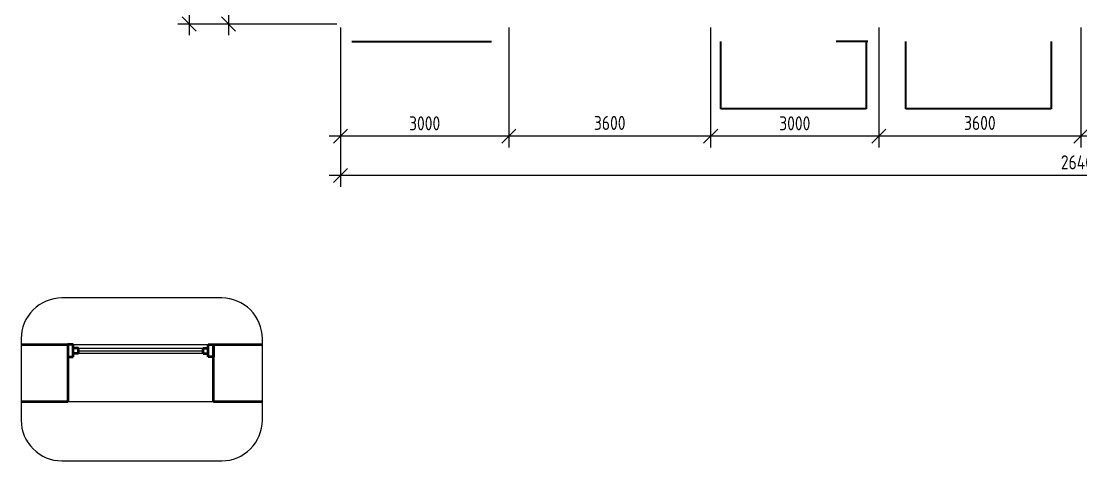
# Model space of a CAD drawing. Header units: millimetres. Extents: x 4150491 to 4182785, y 3281201 to 3301185.
# Drawn here: x 4150491 to 4169385, y 3281201 to 3289035 of the extents above; entities that cross this region are included whole.
import ezdxf

# ---------------------------------------------------------------- set-up
doc = ezdxf.new("R2010")
doc.units = ezdxf.units.MM
for name, color, linetype, lineweight in [('размеры', 5, 'Continuous', 35), ('СПДС_ОКНА', 142, 'Continuous', 35), ('СПДС_РАЗМЕРЫ', 152, 'Continuous', 25), ('СПДС_СТЕНЫ', 12, 'Continuous', 50)]:
    doc.layers.add(name, color=color, linetype=linetype, lineweight=lineweight)
doc.layers.add('СПДС_НЕПЕЧАТНЫЙ', color=254, linetype='Continuous', plot=False)
doc.styles.add('ГОСТ 2.304', font='CS_Gost2304.shx')
doc.dimstyles.new('СПДС', dxfattribs={"dimscale": 100, "dimtxt": 2.5, "dimasz": 2.5, "dimexe": 2, "dimexo": 0.625, "dimgap": 1, "dimtad": 1, "dimdec": 0, "dimtxsty": 'ГОСТ 2.304', "dimblk": 'OBLIQUE', "dimblk1": 'OBLIQUE', "dimblk2": 'OBLIQUE', "dimcen": 2.5, "dimdle": 2, "dimadec": 0, "dimazin": 2, "dimtfac": 0.75, "dimtdec": 4, "dimtmove": 1, "dimatfit": 3, "dimfxl": 1, "dimtfill": 1, "dimtolj": 1, "dimarcsym": 1})

# ---------------------------------------------------------------- blocks, each defined once
blk = doc.blocks.new('_Oblique')
at = {"color": 0, "linetype": 'ByBlock', "lineweight": -2}
blk.add_line((-0.5, -0.5), (0.5, 0.5), dxfattribs=at)
blk = doc.blocks.new('*D11')
at = {"layer": 'Defpoints', "color": 0}
for p in [(4156185, 3300985), (4153485, 3288985), (4156185, 3288985)]:
    blk.add_point(p, dxfattribs=at)
at = {"layer": 'СПДС_РАЗМЕРЫ', "color": 0, "lineweight": -2}
for p, q in [((4153485, 3301185), (4153485, 3288785)), ((4156122, 3300985), (4153285, 3300985)), ((4156122, 3288985), (4153285, 3288985))]:
    blk.add_line(p, q, dxfattribs=at)
at = {"layer": 'СПДС_РАЗМЕРЫ', "color": 0, "lineweight": -2, "xscale": 250, "yscale": 250, "zscale": 250}
for p, rotation in [((4153485, 3300985), 90), ((4153485, 3288985), 270)]:
    blk.add_blockref('_Oblique', p, dxfattribs=dict(at, rotation=rotation))
at = {"layer": 'СПДС_РАЗМЕРЫ', "color": 0, "lineweight": 25, "insert": (4153250, 3294985), "char_height": 250, "attachment_point": 5, "rotation": 90, "style": 'ГОСТ 2.304', "bg_fill": 3, "box_fill_scale": 1.1, "bg_fill_color": 256, "bg_fill_true_color": 13158600, "bg_fill_transparency": 0}
blk.add_mtext('\\A1;12000', dxfattribs=at)
blk = doc.blocks.new('*D12')
at = {"layer": 'Defpoints', "color": 0}
for p in [(4156185, 3290185), (4154185, 3288985), (4156185, 3288985)]:
    blk.add_point(p, dxfattribs=at)
at = {"layer": 'СПДС_РАЗМЕРЫ', "color": 0, "lineweight": -2}
for p, q in [((4154185, 3290385), (4154185, 3288785)), ((4156122, 3290185), (4153985, 3290185)), ((4156122, 3288985), (4153985, 3288985))]:
    blk.add_line(p, q, dxfattribs=at)
at = {"layer": 'СПДС_РАЗМЕРЫ', "color": 0, "lineweight": -2, "xscale": 250, "yscale": 250, "zscale": 250}
for p, rotation in [((4154185, 3290185), 90), ((4154185, 3288985), 270)]:
    blk.add_blockref('_Oblique', p, dxfattribs=dict(at, rotation=rotation))
at = {"layer": 'СПДС_РАЗМЕРЫ', "color": 0, "lineweight": 25, "insert": (4153950, 3289585), "char_height": 250, "attachment_point": 5, "rotation": 90, "style": 'ГОСТ 2.304', "bg_fill": 3, "box_fill_scale": 1.1, "bg_fill_color": 256, "bg_fill_true_color": 13158600, "bg_fill_transparency": 0}
blk.add_mtext('\\A1;1200', dxfattribs=at)
blk = doc.blocks.new('*D16')
at = {"layer": 'Defpoints', "color": 0}
for p in [(4156185, 3288985), (4182585, 3288985), (4156185, 3286285)]:
    blk.add_point(p, dxfattribs=at)
at = {"layer": 'СПДС_РАЗМЕРЫ', "color": 0, "lineweight": -2}
for p, q in [((4156185, 3288922), (4156185, 3286085)), ((4182585, 3288922), (4182585, 3286085)), ((4182785, 3286285), (4155985, 3286285))]:
    blk.add_line(p, q, dxfattribs=at)
at = {"layer": 'СПДС_РАЗМЕРЫ', "color": 0, "lineweight": -2, "xscale": 250, "yscale": 250, "zscale": 250, "rotation": 180}
blk.add_blockref('_Oblique', (4156185, 3286285), dxfattribs=at)
at = {"layer": 'СПДС_РАЗМЕРЫ', "color": 0, "lineweight": -2, "xscale": 250, "yscale": 250, "zscale": 250}
blk.add_blockref('_Oblique', (4182585, 3286285), dxfattribs=at)
at = {"layer": 'СПДС_РАЗМЕРЫ', "color": 0, "lineweight": 25, "insert": (4169385, 3286520), "char_height": 250, "attachment_point": 5, "style": 'ГОСТ 2.304', "bg_fill": 3, "box_fill_scale": 1.1, "bg_fill_color": 256, "bg_fill_true_color": 13158600, "bg_fill_transparency": 0}
blk.add_mtext('\\A1;26400', dxfattribs=at)
blk = doc.blocks.new('*D17')
at = {"layer": 'Defpoints', "color": 0}
for p in [(4156185, 3288985), (4159185, 3288985), (4156185, 3286985)]:
    blk.add_point(p, dxfattribs=at)
at = {"layer": 'СПДС_РАЗМЕРЫ', "color": 0, "lineweight": -2}
for p, q in [((4156185, 3288922), (4156185, 3286785)), ((4159185, 3288922), (4159185, 3286785)), ((4159385, 3286985), (4155985, 3286985))]:
    blk.add_line(p, q, dxfattribs=at)
at = {"layer": 'СПДС_РАЗМЕРЫ', "color": 0, "lineweight": -2, "xscale": 250, "yscale": 250, "zscale": 250, "rotation": 180}
blk.add_blockref('_Oblique', (4156185, 3286985), dxfattribs=at)
at = {"layer": 'СПДС_РАЗМЕРЫ', "color": 0, "lineweight": -2, "xscale": 250, "yscale": 250, "zscale": 250}
blk.add_blockref('_Oblique', (4159185, 3286985), dxfattribs=at)
at = {"layer": 'СПДС_РАЗМЕРЫ', "color": 0, "lineweight": 25, "insert": (4157685, 3287215), "char_height": 250, "attachment_point": 5, "style": 'ГОСТ 2.304', "bg_fill": 3, "box_fill_scale": 1.1, "bg_fill_color": 256, "bg_fill_true_color": 13158600, "bg_fill_transparency": 0}
blk.add_mtext('\\A1;3000', dxfattribs=at)
blk = doc.blocks.new('*D18')
at = {"layer": 'Defpoints', "color": 0}
for p in [(4159185, 3288985), (4162785, 3288985), (4159185, 3286985)]:
    blk.add_point(p, dxfattribs=at)
at = {"layer": 'СПДС_РАЗМЕРЫ', "color": 0, "lineweight": -2}
for p, q in [((4159185, 3288922), (4159185, 3286785)), ((4162785, 3288922), (4162785, 3286785)), ((4162985, 3286985), (4158985, 3286985))]:
    blk.add_line(p, q, dxfattribs=at)
at = {"layer": 'СПДС_РАЗМЕРЫ', "color": 0, "lineweight": -2, "xscale": 250, "yscale": 250, "zscale": 250, "rotation": 180}
blk.add_blockref('_Oblique', (4159185, 3286985), dxfattribs=at)
at = {"layer": 'СПДС_РАЗМЕРЫ', "color": 0, "lineweight": -2, "xscale": 250, "yscale": 250, "zscale": 250}
blk.add_blockref('_Oblique', (4162785, 3286985), dxfattribs=at)
at = {"layer": 'СПДС_РАЗМЕРЫ', "color": 0, "lineweight": 25, "insert": (4160985, 3287222), "char_height": 250, "attachment_point": 5, "style": 'ГОСТ 2.304', "bg_fill": 3, "box_fill_scale": 1.1, "bg_fill_color": 256, "bg_fill_true_color": 13158600, "bg_fill_transparency": 0}
blk.add_mtext('\\A1;3600', dxfattribs=at)
blk = doc.blocks.new('*D19')
at = {"layer": 'Defpoints', "color": 0}
for p in [(4162785, 3288985), (4165785, 3288985), (4162785, 3286985)]:
    blk.add_point(p, dxfattribs=at)
at = {"layer": 'СПДС_РАЗМЕРЫ', "color": 0, "lineweight": -2}
for p, q in [((4162785, 3288922), (4162785, 3286785)), ((4165785, 3288922), (4165785, 3286785)), ((4165985, 3286985), (4162585, 3286985))]:
    blk.add_line(p, q, dxfattribs=at)
at = {"layer": 'СПДС_РАЗМЕРЫ', "color": 0, "lineweight": -2, "xscale": 250, "yscale": 250, "zscale": 250, "rotation": 180}
blk.add_blockref('_Oblique', (4162785, 3286985), dxfattribs=at)
at = {"layer": 'СПДС_РАЗМЕРЫ', "color": 0, "lineweight": -2, "xscale": 250, "yscale": 250, "zscale": 250}
blk.add_blockref('_Oblique', (4165785, 3286985), dxfattribs=at)
at = {"layer": 'СПДС_РАЗМЕРЫ', "color": 0, "lineweight": 25, "insert": (4164285, 3287215), "char_height": 250, "attachment_point": 5, "style": 'ГОСТ 2.304', "bg_fill": 3, "box_fill_scale": 1.1, "bg_fill_color": 256, "bg_fill_true_color": 13158600, "bg_fill_transparency": 0}
blk.add_mtext('\\A1;3000', dxfattribs=at)
blk = doc.blocks.new('*D20')
at = {"layer": 'Defpoints', "color": 0}
for p in [(4165785, 3288985), (4169385, 3288985), (4165785, 3286985)]:
    blk.add_point(p, dxfattribs=at)
at = {"layer": 'СПДС_РАЗМЕРЫ', "color": 0, "lineweight": -2}
for p, q in [((4165785, 3288922), (4165785, 3286785)), ((4169385, 3288922), (4169385, 3286785)), ((4169585, 3286985), (4165585, 3286985))]:
    blk.add_line(p, q, dxfattribs=at)
at = {"layer": 'СПДС_РАЗМЕРЫ', "color": 0, "lineweight": -2, "xscale": 250, "yscale": 250, "zscale": 250, "rotation": 180}
blk.add_blockref('_Oblique', (4165785, 3286985), dxfattribs=at)
at = {"layer": 'СПДС_РАЗМЕРЫ', "color": 0, "lineweight": -2, "xscale": 250, "yscale": 250, "zscale": 250}
blk.add_blockref('_Oblique', (4169385, 3286985), dxfattribs=at)
at = {"layer": 'СПДС_РАЗМЕРЫ', "color": 0, "lineweight": 25, "insert": (4167585, 3287222), "char_height": 250, "attachment_point": 5, "style": 'ГОСТ 2.304', "bg_fill": 3, "box_fill_scale": 1.1, "bg_fill_color": 256, "bg_fill_true_color": 13158600, "bg_fill_transparency": 0}
blk.add_mtext('\\A1;3600', dxfattribs=at)
blk = doc.blocks.new('*D21')
at = {"layer": 'Defpoints', "color": 0}
for p in [(4169385, 3288985), (4172985, 3288985), (4169385, 3286985)]:
    blk.add_point(p, dxfattribs=at)
at = {"layer": 'СПДС_РАЗМЕРЫ', "color": 0, "lineweight": -2}
for p, q in [((4169385, 3288922), (4169385, 3286785)), ((4172985, 3288922), (4172985, 3286785)), ((4173185, 3286985), (4169185, 3286985))]:
    blk.add_line(p, q, dxfattribs=at)
at = {"layer": 'СПДС_РАЗМЕРЫ', "color": 0, "lineweight": -2, "xscale": 250, "yscale": 250, "zscale": 250, "rotation": 180}
blk.add_blockref('_Oblique', (4169385, 3286985), dxfattribs=at)
at = {"layer": 'СПДС_РАЗМЕРЫ', "color": 0, "lineweight": -2, "xscale": 250, "yscale": 250, "zscale": 250}
blk.add_blockref('_Oblique', (4172985, 3286985), dxfattribs=at)
at = {"layer": 'СПДС_РАЗМЕРЫ', "color": 0, "lineweight": 25, "insert": (4171185, 3287222), "char_height": 250, "attachment_point": 5, "style": 'ГОСТ 2.304', "bg_fill": 3, "box_fill_scale": 1.1, "bg_fill_color": 256, "bg_fill_true_color": 13158600, "bg_fill_transparency": 0}
blk.add_mtext('\\A1;3600', dxfattribs=at)

msp = doc.modelspace()

# ---------------------------------------------------------------- linework, layer by layer
at = {"layer": 'СПДС_НЕПЕЧАТНЫЙ', "linetype": 'Continuous', "lineweight": 25, "ltscale": 50}
msp.add_lwpolyline([(4151216.5, 3284102.5, 0.414214), (4150491.1, 3283377), (4150491.1, 3281926.2, 0.414214), (4151216.5, 3281200.7), (4154066.5, 3281200.7, 0.414214), (4154792, 3281926.2), (4154792, 3283377, 0.414214), (4154066.5, 3284102.5)], format="xyb", close=True, dxfattribs=at)
at = {"layer": 'СПДС_ОКНА', "color": 142, "linetype": 'Continuous', "lineweight": 50}
for p, q in [((4151417.9, 3283272.6), (4151322.9, 3283272.6)), ((4151322.9, 3283272.6), (4151322.9, 3283050.6)), ((4151417.9, 3283050.6), (4151417.9, 3283272.6)), ((4151512.9, 3283209.1), (4151417.9, 3283209.1)), ((4151512.9, 3283114.1), (4151512.9, 3283209.1)), ((4153732.9, 3283209.1), (4153827.9, 3283209.1)), ((4153732.9, 3283114.1), (4153732.9, 3283209.1)), ((4153827.9, 3283272.6), (4153922.9, 3283272.6)), ((4153827.9, 3283050.6), (4153827.9, 3283272.6)), ((4153922.9, 3283272.6), (4153922.9, 3283050.6)), ((4151322.9, 3283050.6), (4151417.9, 3283050.6)), ((4151512.9, 3283114.1), (4151417.9, 3283114.1)), ((4153732.9, 3283114.1), (4153827.9, 3283114.1)), ((4153922.9, 3283050.6), (4153827.9, 3283050.6))]:
    msp.add_line(p, q, dxfattribs=at)
at = {"layer": 'СПДС_ОКНА', "color": 142, "linetype": 'Continuous', "lineweight": 25}
for p, q in [((4151322.9, 3283271.6), (4153922.9, 3283271.6)), ((4151512.9, 3283209.1), (4153732.9, 3283209.1)), ((4151512.9, 3283161.6), (4153732.9, 3283161.6)), ((4153732.9, 3283114.1), (4151512.9, 3283114.1)), ((4153922.9, 3282251.6), (4151322.9, 3282251.6))]:
    msp.add_line(p, q, dxfattribs=at)
at = {"layer": 'СПДС_СТЕНЫ', "color": 12, "linetype": 'Continuous', "lineweight": 50}
for p, q in [((4150491.1, 3283271.6), (4151322.9, 3283271.6)), ((4151322.9, 3283271.6), (4151322.9, 3282251.6)), ((4153922.9, 3282251.6), (4153922.9, 3283271.6)), ((4153922.9, 3283271.6), (4154792, 3283271.6)), ((4151322.9, 3282251.6), (4150491.1, 3282251.6)), ((4154792, 3282251.6), (4153922.9, 3282251.6))]:
    msp.add_line(p, q, dxfattribs=at)

# ---------------------------------------------------------------- dimensions: what is measured, and where the dimension line sits
at = {"layer": 'СПДС_РАЗМЕРЫ', "lineweight": 25}
dim = msp.add_linear_dim(base=(4153485, 3288985), p1=(4156185, 3300985), p2=(4156185, 3288985), angle=270, dimstyle='СПДС', override={"dimscale": 100}, dxfattribs=at)
dim.commit()
dim.dimension.update_dxf_attribs({"geometry": '*D11', "text_midpoint": (4153250.3, 3294985)})

# ---------------------------------------------------------------- next in the draw order: dimensions: what is measured, and where the dimension line sits
dim = msp.add_linear_dim(base=(4154185, 3288985), p1=(4156185, 3290185), p2=(4156185, 3288985), angle=270, dimstyle='СПДС', override={"dimscale": 100}, dxfattribs=at)
dim.commit()
dim.dimension.update_dxf_attribs({"geometry": '*D12', "text_midpoint": (4153950.3, 3289585)})

# ---------------------------------------------------------------- next in the draw order: dimensions: what is measured, and where the dimension line sits
dim = msp.add_linear_dim(base=(4156185, 3286285), p1=(4182585, 3288985), p2=(4156185, 3288985), dimstyle='СПДС', override={"dimscale": 100}, dxfattribs=at)
dim.commit()
dim.dimension.update_dxf_attribs({"geometry": '*D16', "text_midpoint": (4169385, 3286519.7)})

# ---------------------------------------------------------------- next in the draw order: dimensions: what is measured, and where the dimension line sits
dim = msp.add_linear_dim(base=(4156185, 3286985), p1=(4159185, 3288985), p2=(4156185, 3288985), dimstyle='СПДС', override={"dimscale": 100}, dxfattribs=at)
dim.commit()
dim.dimension.update_dxf_attribs({"geometry": '*D17', "text_midpoint": (4157685, 3287215.2)})

# ---------------------------------------------------------------- next in the draw order: linework, layer by layer
at = {"layer": 'размеры', "ltscale": 50}
for q in [(4156385, 3288675), (4158875, 3288675)]:
    msp.add_line((4156385, 3288675), q, dxfattribs=at)

# ---------------------------------------------------------------- next in the draw order: dimensions: what is measured, and where the dimension line sits
at = {"layer": 'СПДС_РАЗМЕРЫ', "lineweight": 25}
dim = msp.add_linear_dim(base=(4159185, 3286985), p1=(4162785, 3288985), p2=(4159185, 3288985), dimstyle='СПДС', override={"dimscale": 100}, dxfattribs=at)
dim.commit()
dim.dimension.update_dxf_attribs({"geometry": '*D18', "text_midpoint": (4160985, 3287222.4)})

# ---------------------------------------------------------------- next in the draw order: dimensions: what is measured, and where the dimension line sits
dim = msp.add_linear_dim(base=(4162785, 3286985), p1=(4165785, 3288985), p2=(4162785, 3288985), dimstyle='СПДС', override={"dimscale": 100}, dxfattribs=at)
dim.commit()
dim.dimension.update_dxf_attribs({"geometry": '*D19', "text_midpoint": (4164285, 3287215.2)})

# ---------------------------------------------------------------- next in the draw order: linework, layer by layer
at = {"layer": 'размеры', "ltscale": 50}
msp.add_line((4162965, 3287475), (4162965, 3288675), dxfattribs=at)

# ---------------------------------------------------------------- next in the draw order: dimensions: what is measured, and where the dimension line sits
at = {"layer": 'СПДС_РАЗМЕРЫ', "lineweight": 25}
dim = msp.add_linear_dim(base=(4165785, 3286985), p1=(4169385, 3288985), p2=(4165785, 3288985), dimstyle='СПДС', override={"dimscale": 100}, dxfattribs=at)
dim.commit()
dim.dimension.update_dxf_attribs({"geometry": '*D20', "text_midpoint": (4167585, 3287222.4)})

# ---------------------------------------------------------------- next in the draw order: linework, layer by layer
at = {"layer": 'размеры', "ltscale": 50}
for p, q in [((4165585, 3288675), (4165025, 3288675)), ((4165555, 3288675), (4165555, 3287475)), ((4166265.9, 3287475), (4166265.9, 3288675)), ((4168855.9, 3288675), (4168855.9, 3287475)), ((4165555, 3287475), (4162965, 3287475)), ((4168855.9, 3287475), (4166265.9, 3287475))]:
    msp.add_line(p, q, dxfattribs=at)

# ---------------------------------------------------------------- next in the draw order: dimensions: what is measured, and where the dimension line sits
at = {"layer": 'СПДС_РАЗМЕРЫ', "lineweight": 25}
dim = msp.add_linear_dim(base=(4169385, 3286985), p1=(4172985, 3288985), p2=(4169385, 3288985), dimstyle='СПДС', override={"dimscale": 100}, dxfattribs=at)
dim.commit()
dim.dimension.update_dxf_attribs({"geometry": '*D21', "text_midpoint": (4171185, 3287222.4)})

doc.saveas('drawing.dxf')
